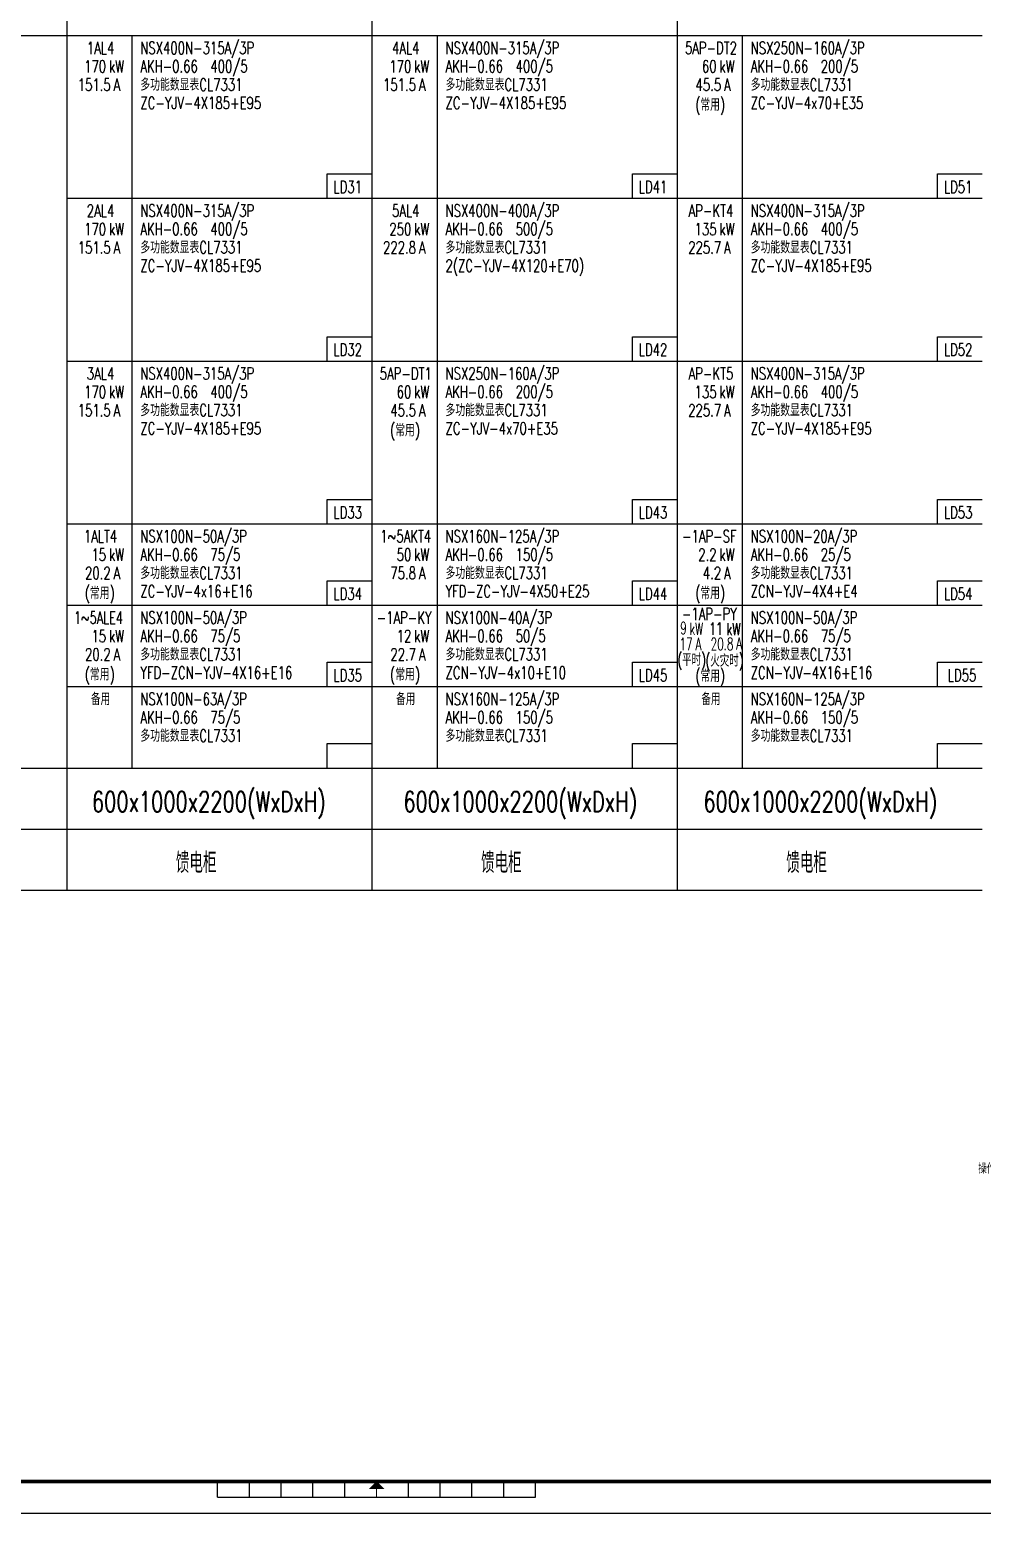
# Model space of a CAD drawing. Extents: x -336391 to 664021, y -458009 to -178412.
# Drawn here: x 469648 to 499613, y -458009 to -411342 of the extents above; entities that cross this region are included whole.
import ezdxf
from ezdxf.enums import TextEntityAlignment as Align

# ---------------------------------------------------------------- set-up
doc = ezdxf.new("R2010")
doc.units = 0
doc.header["$LTSCALE"] = 1000
doc.header["$MEASUREMENT"] = 0
for name, color, linetype in [('A-墙线', 7, 'CONTINUOUS'), ('图框', 7, 'CONTINUOUS'), ('电气-文字', 4, 'CONTINUOUS')]:
    doc.layers.add(name, color=color, linetype=linetype)
doc.styles.add('HZ', font='tjromans.shx', dxfattribs={"width": 0.75, "bigfont": 'tjhztxt.shx'})

# ---------------------------------------------------------------- blocks, each defined once
blk = doc.blocks.new('tk2')
at = {"layer": '图框'}
for p, q in [((55200, 511), (55200, 1011)), ((56200, 511), (56200, 1011)), ((57200, 511), (57200, 1011)), ((58200, 511), (58200, 1011)), ((59200, 511), (59200, 1011)), ((61200, 511), (61200, 1011)), ((62200, 511), (62200, 1011)), ((63200, 511), (63200, 1011)), ((64200, 511), (64200, 1011)), ((65200, 511), (65200, 1011)), ((55200, 511), (65200, 511)), ((0, 0), (118900, 0))]:
    blk.add_line(p, q, dxfattribs=at)
at = {"layer": '图框', "const_width": 120}
blk.add_lwpolyline([(117900, 1000), (117900, 83100), (2500, 83100), (2500, 1000)], close=True, dxfattribs=at)
at = {"layer": '图框', "const_width": 30}
blk.add_lwpolyline([(60200, 761), (60200, 511)], dxfattribs=at)
at = {"layer": '图框'}
blk.add_solid([(60450, 761), (59950, 761), (60200, 1011)], dxfattribs=at)

msp = doc.modelspace()

# ---------------------------------------------------------------- linework, layer by layer
at = {"layer": '电气-文字'}
for p, q in [((470812.7, -382726), (470812.7, -438406)), ((470812.7, -382726), (470812.7, -438406)), ((480412.7, -382726), (480412.7, -438406)), ((490012.7, -382726), (490012.7, -438406)), ((425555.5, -411526), (499612.7, -411526)), ((472860.7, -411526), (472860.7, -434566)), ((482460.7, -411526), (482460.7, -434566)), ((492060.7, -411526), (492060.7, -434566)), ((470812.7, -416646), (480412.7, -416646)), ((480412.7, -416646), (490012.7, -416646)), ((480412.7, -416646), (490012.7, -416646)), ((490012.7, -416646), (499612.7, -416646)), ((490012.7, -416646), (499612.7, -416646)), ((470812.7, -421766), (480412.7, -421766)), ((480412.7, -421766), (490012.7, -421766)), ((490012.7, -421766), (499612.7, -421766)), ((470812.7, -426886), (480412.7, -426886)), ((480412.7, -426886), (490012.7, -426886)), ((490012.7, -426886), (499612.7, -426886)), ((470812.7, -429446), (480412.7, -429446)), ((480412.7, -429446), (490012.7, -429446)), ((490012.7, -429446), (499612.7, -429446)), ((470812.7, -432006), (480412.7, -432006)), ((480412.7, -432006), (490012.7, -432006)), ((490012.7, -432006), (499612.7, -432006)), ((425555.5, -434566), (499612.7, -434566)), ((425555.5, -436486), (499612.7, -436486)), ((425555.5, -438406), (499612.7, -438406))]:
    msp.add_line(p, q, dxfattribs=at)
for points in [[(479004.7, -416646), (479004.7, -415878), (480412.7, -415878)], [(488604.7, -416646), (488604.7, -415878), (490012.7, -415878)], [(498204.7, -416646), (498204.7, -415878), (499612.7, -415878)], [(479004.7, -421766), (479004.7, -420998), (480412.7, -420998)], [(488604.7, -421766), (488604.7, -420998), (490012.7, -420998)], [(498204.7, -421766), (498204.7, -420998), (499612.7, -420998)], [(479004.7, -426886), (479004.7, -426118), (480412.7, -426118)], [(488604.7, -426886), (488604.7, -426118), (490012.7, -426118)], [(498204.7, -426886), (498204.7, -426118), (499612.7, -426118)], [(479004.7, -429446), (479004.7, -428678), (480412.7, -428678)], [(488604.7, -429446), (488604.7, -428678), (490012.7, -428678)], [(498204.7, -429446), (498204.7, -428678), (499612.7, -428678)], [(479004.7, -432006), (479004.7, -431238), (480412.7, -431238)], [(488604.7, -432006), (488604.7, -431238), (490012.7, -431238)], [(498204.7, -432006), (498204.7, -431238), (499612.7, -431238)], [(479004.7, -434566), (479004.7, -433798), (480412.7, -433798)], [(488604.7, -434566), (488604.7, -433798), (490012.7, -433798)], [(498204.7, -434566), (498204.7, -433798), (499612.7, -433798)]]:
    msp.add_lwpolyline(points, dxfattribs=at)

# ---------------------------------------------------------------- block references
at = {"layer": 'A-墙线'}
msp.add_blockref('tk2', (420359.4, -458008.9), dxfattribs=at)

# ---------------------------------------------------------------- texts
at = {"layer": '电气-文字', "style": 'HZ'}
for s, height, width, p in [('1AL4', 384, 0.7, (471876.5, -412108.8)), ('4AL4', 384, 0.7, (481476.5, -412108.8)), ('2AL4', 384, 0.7, (471876.5, -417228.8)), ('5AL4', 384, 0.7, (481476.5, -417228.8)), ('AP-KT4', 384, 0.7, (491076.5, -417228.8)), ('3AL4', 384, 0.7, (471876.5, -422348.8)), ('AP-KT5', 384, 0.7, (491076.5, -422348.8)), ('1~5AKT4', 384, 0.7, (481476.5, -427468.8)), ('备用', 384, 0.6, (471876.5, -432588.8)), ('备用', 384, 0.6, (481476.5, -432588.8)), ('备用', 384, 0.6, (491076.5, -432588.8)), ('操作面', 300, 0.7, (499891.4, -447319.1))]:
    msp.add_text(s, height=height, dxfattribs=dict(at, width=width)).set_placement(p, align=Align.CENTER)
at = {"layer": '电气-文字', "style": 'HZ', "width": 0.7}
for s, height, p in [('NSX400N-315A/3P', 384, (473128, -412108.8)), ('NSX400N-315A/3P', 384, (482728, -412108.8)), ('kW', 384, (472142.4, -412690.2)), ('AKH-0.66', 384, (473128, -412684.8)), ('400/5', 384, (475331.4, -412684.8)), ('kW', 384, (481742.4, -412690.2)), ('AKH-0.66', 384, (482728, -412684.8)), ('400/5', 384, (484931.4, -412684.8)), ('A', 384, (472287.9, -413266.2)), ('多功能数显表CL7331', 384, (473128, -413260.8)), ('A', 384, (481887.9, -413266.2)), ('多功能数显表CL7331', 384, (482728, -413260.8)), ('ZC-YJV-4X185+E95', 384, (473128, -413836.8)), ('ZC-YJV-4X185+E95', 384, (482728, -413836.8)), ('LD31', 384, (479203, -416479.4)), ('LD41', 384, (488803, -416479.4)), ('LD51', 384, (498403, -416479.4)), ('NSX400N-315A/3P', 384, (473128, -417228.8)), ('NSX400N-400A/3P', 384, (482728, -417228.8)), ('NSX400N-315A/3P', 384, (492328, -417228.8)), ('kW', 384, (472142.4, -417810.2)), ('AKH-0.66', 384, (473128, -417804.8)), ('400/5', 384, (475331.4, -417804.8)), ('kW', 384, (481742.4, -417810.2)), ('AKH-0.66', 384, (482728, -417804.8)), ('500/5', 384, (484931.4, -417804.8)), ('kW', 384, (491342.4, -417810.2)), ('AKH-0.66', 384, (492328, -417804.8)), ('400/5', 384, (494531.4, -417804.8)), ('A', 384, (472287.9, -418386.2)), ('多功能数显表CL7331', 384, (473128, -418380.8)), ('A', 384, (481887.9, -418386.2)), ('多功能数显表CL7331', 384, (482728, -418380.8)), ('A', 384, (491487.9, -418386.2)), ('多功能数显表CL7331', 384, (492328, -418380.8)), ('ZC-YJV-4X185+E95', 384, (473128, -418956.8)), ('2(ZC-YJV-4X120+E70)', 384, (482728, -418956.8)), ('ZC-YJV-4X185+E95', 384, (492328, -418956.8)), ('LD32', 384, (479203, -421599.4)), ('LD42', 384, (488803, -421599.4)), ('LD52', 384, (498403, -421599.4)), ('NSX400N-315A/3P', 384, (473128, -422348.8)), ('NSX400N-315A/3P', 384, (492328, -422348.8)), ('kW', 384, (472142.4, -422930.2)), ('AKH-0.66', 384, (473128, -422924.8)), ('400/5', 384, (475331.4, -422924.8)), ('kW', 384, (491342.4, -422930.2)), ('AKH-0.66', 384, (492328, -422924.8)), ('400/5', 384, (494531.4, -422924.8)), ('A', 384, (472287.9, -423506.2)), ('多功能数显表CL7331', 384, (473128, -423500.8)), ('A', 384, (491487.9, -423506.2)), ('多功能数显表CL7331', 384, (492328, -423500.8)), ('ZC-YJV-4X185+E95', 384, (473128, -424076.8)), ('ZC-YJV-4X185+E95', 384, (492328, -424076.8)), ('LD33', 384, (479203, -426719.4)), ('LD43', 384, (488803, -426719.4)), ('LD53', 384, (498403, -426719.4)), ('NSX160N-125A/3P', 384, (482728, -427468.8)), ('kW', 384, (481742.4, -428050.2)), ('AKH-0.66', 384, (482728, -428044.8)), ('150/5', 384, (484931.4, -428044.8)), ('A', 384, (481887.9, -428626.2)), ('多功能数显表CL7331', 384, (482728, -428620.8)), ('YFD-ZC-YJV-4X50+E25', 384, (482728, -429196.8)), ('LD34', 384, (479203, -429279.4)), ('LD44', 384, (488803, -429279.4)), ('LD54', 384, (498403, -429279.4)), ('LD35', 384, (479203, -431839.4)), ('LD45', 384, (488803, -431839.4)), ('LD55', 384, (498524.3, -431839.4)), ('NSX100N-63A/3P', 384, (473128, -432588.8)), ('NSX160N-125A/3P', 384, (482728, -432588.8)), ('NSX160N-125A/3P', 384, (492328, -432588.8)), ('AKH-0.66', 384, (473128, -433164.8)), ('75/5', 384, (475331.4, -433164.8)), ('AKH-0.66', 384, (482728, -433164.8)), ('150/5', 384, (484931.4, -433164.8)), ('AKH-0.66', 384, (492328, -433164.8)), ('150/5', 384, (494531.4, -433164.8)), ('多功能数显表CL7331', 384, (473128, -433740.8)), ('多功能数显表CL7331', 384, (482728, -433740.8)), ('多功能数显表CL7331', 384, (492328, -433740.8)), ('600x1000x2200(WxDxH)', 640, (471606, -435945.7)), ('600x1000x2200(WxDxH)', 640, (481400.6, -435945.7)), ('600x1000x2200(WxDxH)', 640, (490837.2, -435945.7)), ('馈电柜', 640, (474246.7, -437865.7)), ('馈电柜', 640, (483846.7, -437865.7)), ('馈电柜', 640, (493446.7, -437865.7))]:
    msp.add_text(s, height=height, dxfattribs=at).set_placement(p)
at = {"layer": '电气-文字', "color": 3, "style": 'HZ'}
for s, width, p in [('5AP-DT2', 0.7, (491076.5, -412108.8)), ('(常用)', 0.7, (491052.2, -413894.7)), ('5AP-DT1', 0.7, (481476.5, -422348.8)), ('(常用)', 0.7, (481452.2, -424134.7)), ('1ALT4', 0.7, (471876.5, -427468.8)), ('-1AP-SF', 0.7, (491026.3, -427468.8)), ('(常用)', 0.7, (471852.2, -429254.7)), ('(常用)', 0.7, (491052.2, -429254.7)), ('1~5ALE4', 0.68, (471812.7, -430028.8)), ('-1AP-KY', 0.7, (481426.3, -430028.8)), ('-1AP-PY', 0.7, (491026.3, -429910.7)), ('(平时)', 0.65, (490468.7, -431353.1)), ('(火灾时)', 0.65, (491504.1, -431377.6)), ('(常用)', 0.7, (471852.2, -431814.7)), ('(常用)', 0.7, (481452.2, -431814.7)), ('(常用)', 0.7, (491052.2, -431861.4))]:
    msp.add_text(s, height=384, dxfattribs=dict(at, width=width)).set_placement(p, align=Align.CENTER)
for s, width, p in [('NSX250N-160A/3P', 0.7, (492328, -412108.8)), ('kW', 0.7, (491342.4, -412690.2)), ('AKH-0.66', 0.7, (492328, -412684.8)), ('200/5', 0.7, (494531.4, -412684.8)), ('A', 0.7, (491487.9, -413266.2)), ('多功能数显表CL7331', 0.7, (492328, -413260.8)), ('ZC-YJV-4x70+E35', 0.7, (492328, -413836.8)), ('NSX250N-160A/3P', 0.7, (482728, -422348.8)), ('kW', 0.7, (481742.4, -422930.2)), ('AKH-0.66', 0.7, (482728, -422924.8)), ('200/5', 0.7, (484931.4, -422924.8)), ('A', 0.7, (481887.9, -423506.2)), ('多功能数显表CL7331', 0.7, (482728, -423500.8)), ('ZC-YJV-4x70+E35', 0.7, (482728, -424076.8)), ('NSX100N-50A/3P', 0.7, (473128, -427468.8)), ('NSX100N-20A/3P', 0.7, (492328, -427468.8)), ('kW', 0.7, (472142.4, -428050.2)), ('AKH-0.66', 0.7, (473128, -428044.8)), ('75/5', 0.7, (475331.4, -428044.8)), ('kW', 0.7, (491342.4, -428050.2)), ('AKH-0.66', 0.7, (492328, -428044.8)), ('25/5', 0.7, (494531.4, -428044.8)), ('A', 0.7, (472287.9, -428626.2)), ('多功能数显表CL7331', 0.7, (473128, -428620.8)), ('A', 0.7, (491487.9, -428626.2)), ('多功能数显表CL7331', 0.7, (492328, -428620.8)), ('ZC-YJV-4x16+E16', 0.7, (473128, -429196.8)), ('ZCN-YJV-4X4+E4', 0.7, (492328, -429196.8)), ('NSX100N-50A/3P', 0.7, (473128, -430028.8)), ('NSX100N-40A/3P', 0.7, (482728, -430028.8)), ('NSX100N-50A/3P', 0.7, (492328, -430028.8)), ('kW', 0.7, (472142.4, -430610.2)), ('AKH-0.66', 0.7, (473128, -430604.8)), ('75/5', 0.7, (475331.4, -430604.8)), ('kW', 0.7, (481742.4, -430610.2)), ('AKH-0.66', 0.7, (482728, -430604.8)), ('50/5', 0.7, (484931.4, -430604.8)), ('kW', 0.62, (490408, -430378.8)), ('kW', 0.65, (491565.4, -430390.1)), ('AKH-0.66', 0.7, (492328, -430604.8)), ('75/5', 0.7, (494531.4, -430604.8)), ('A', 0.62, (490590.6, -430856.3)), ('A', 0.62, (491872.9, -430841)), ('A', 0.7, (472287.9, -431186.2)), ('多功能数显表CL7331', 0.7, (473128, -431180.8)), ('A', 0.7, (481887.9, -431186.2)), ('多功能数显表CL7331', 0.7, (482728, -431180.8)), ('多功能数显表CL7331', 0.7, (492328, -431180.8)), ('YFD-ZCN-YJV-4X16+E16', 0.7, (473128, -431756.8)), ('ZCN-YJV-4x10+E10', 0.7, (482728, -431756.8)), ('ZCN-YJV-4X16+E16', 0.7, (492328, -431756.8))]:
    msp.add_text(s, height=384, dxfattribs=dict(at, width=width)).set_placement(p)
at = {"layer": '电气-文字', "style": 'HZ', "width": 0.7}
for s, p in [('170', (472052.6, -412690.2)), ('170', (481652.6, -412690.2)), ('151.5', (472198.1, -413266.2)), ('151.5', (481798.1, -413266.2)), ('170', (472052.6, -417810.2)), ('250', (481652.6, -417810.2)), ('135', (491252.6, -417810.2)), ('151.5', (472198.1, -418386.2)), ('222.8', (481798.1, -418386.2)), ('225.7', (491398.1, -418386.2)), ('170', (472052.6, -422930.2)), ('135', (491252.6, -422930.2)), ('151.5', (472198.1, -423506.2)), ('225.7', (491398.1, -423506.2)), ('50', (481652.6, -428050.2)), ('75.8', (481798.1, -428626.2))]:
    msp.add_text(s, height=384, dxfattribs=at).set_placement(p, align=Align.RIGHT)
at = {"layer": '电气-文字', "color": 3, "style": 'HZ'}
for s, width, p in [('60', 0.7, (491252.6, -412690.2)), ('45.5', 0.7, (491398.1, -413266.2)), ('60', 0.7, (481652.6, -422930.2)), ('45.5', 0.7, (481798.1, -423506.2)), ('15', 0.7, (472052.6, -428050.2)), ('2.2', 0.7, (491252.6, -428050.2)), ('20.2', 0.7, (472198.1, -428626.2)), ('4.2', 0.7, (491398.1, -428626.2)), ('15', 0.7, (472052.6, -430610.2)), ('12', 0.7, (481652.6, -430610.2)), ('9', 0.62, (490318.1, -430356.5)), ('11', 0.65, (491447.8, -430376.3)), ('17', 0.62, (490500.7, -430856.3)), ('20.8', 0.62, (491783.1, -430856.3)), ('20.2', 0.7, (472198.1, -431186.2)), ('22.7', 0.7, (481798.1, -431186.2))]:
    msp.add_text(s, height=384, dxfattribs=dict(at, width=width)).set_placement(p, align=Align.RIGHT)

doc.saveas('drawing.dxf')
